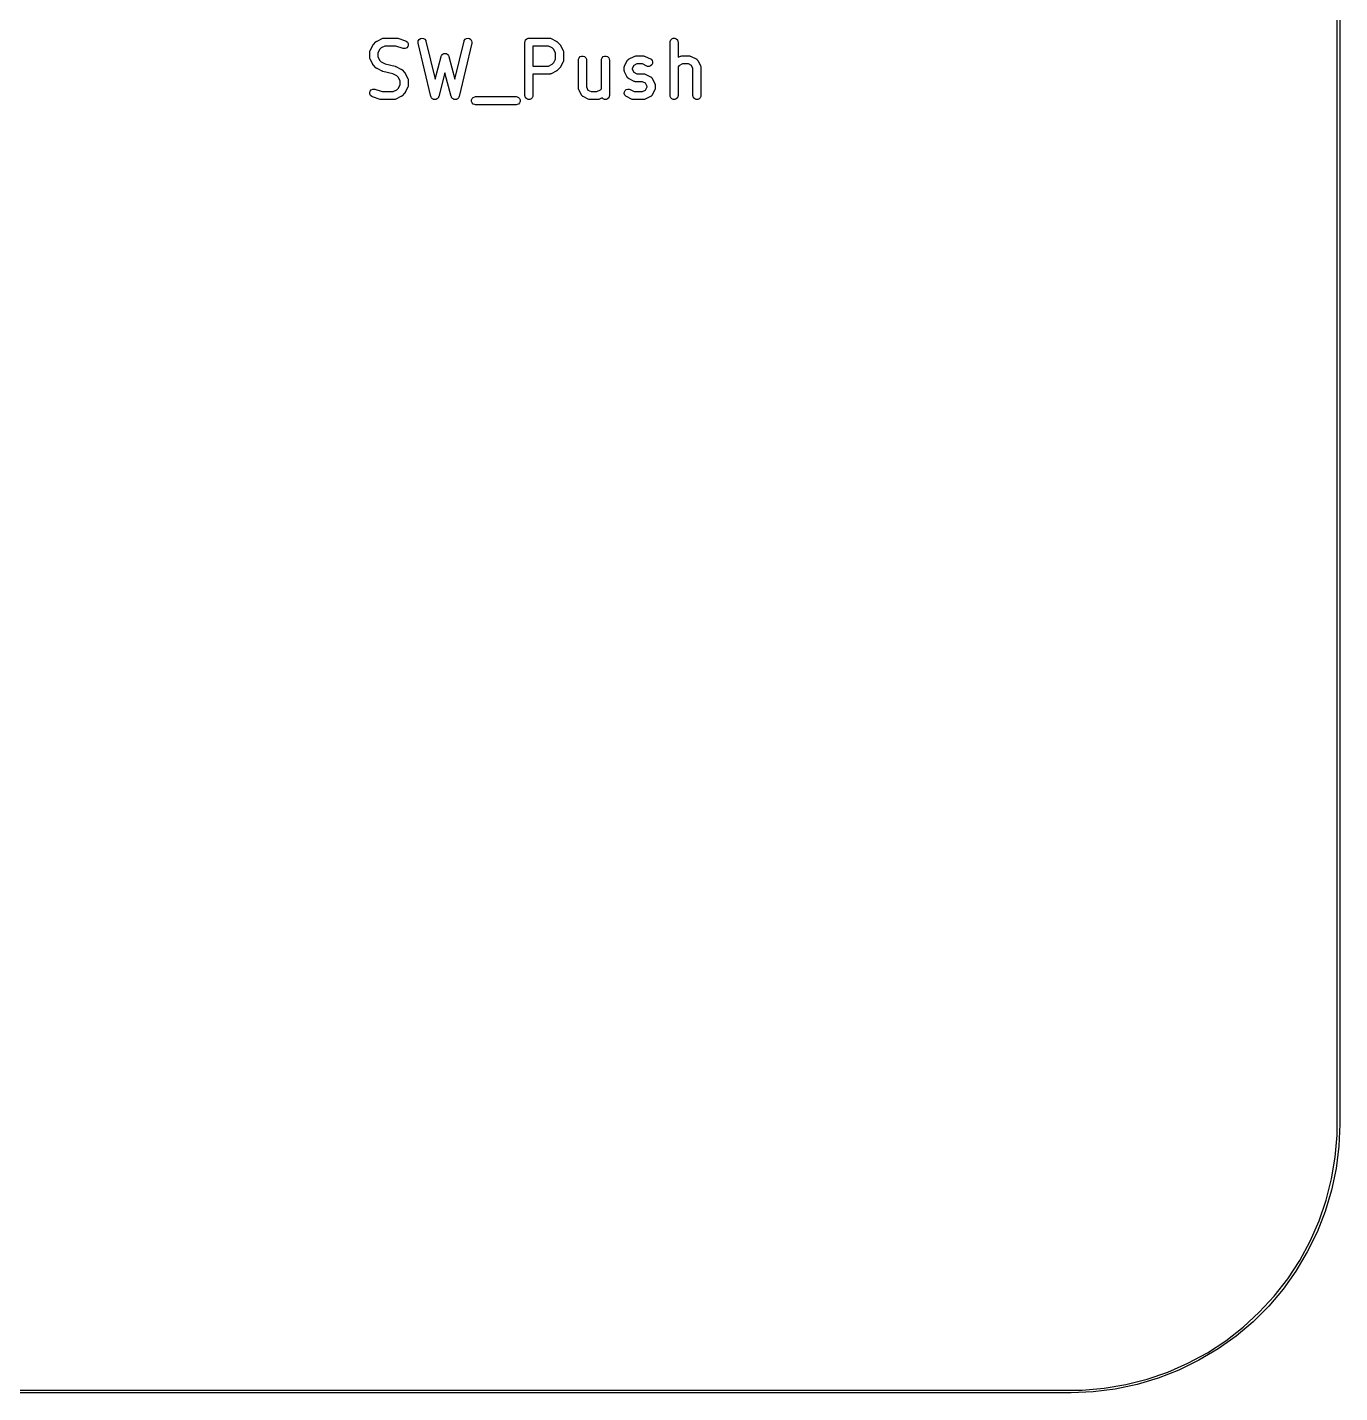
# Model space of a CAD drawing. Header units: millimetres. Extents: x 67 to 156, y -133 to -24.
# Drawn here: x 110.47 to 135.03, y -133.03 to -107.48 of the extents above; entities that cross this region are included whole.
import ezdxf

# ---------------------------------------------------------------- set-up
doc = ezdxf.new("R2010")
doc.units = ezdxf.units.MM
doc.layers.add('Edge.Cuts', color=254, linetype='CONTINUOUS', true_color=0xd0d2cd)
doc.layers.add('F.Fab', color=9, linetype='CONTINUOUS', true_color=0xafafaf)

msp = doc.modelspace()

# ---------------------------------------------------------------- linework, layer by layer
at = {"layer": 'Edge.Cuts', "linetype": 'CONTINUOUS'}
for p, q in [((134.975, -128), (134.975, -82.573089)), ((135.025, -82.573089), (135.025, -128)), ((134.941015, -128.615897), (134.975, -128.205768)), ((134.975, -128.205768), (134.975, -128)), ((135.025, -128), (135.007837, -128.414961)), ((135.007837, -128.414961), (134.956466, -128.827088)), ((134.873279, -129.021819), (134.941015, -128.615897)), ((134.956466, -128.827088), (134.871236, -129.233565)), ((134.871236, -129.233565), (134.752732, -129.631615)), ((134.772253, -129.420761), (134.873279, -129.021819)), ((134.638628, -129.809998), (134.772253, -129.420761)), ((134.752732, -129.631615), (134.601761, -130.01852)), ((134.601761, -130.01852), (134.419356, -130.391636)), ((134.473316, -130.186871), (134.638628, -129.809998)), ((134.277447, -130.548805), (134.473316, -130.186871)), ((134.419356, -130.391636), (134.206762, -130.748415)), ((134.206762, -130.748415), (133.965431, -131.086419)), ((134.052359, -130.893329), (134.277447, -130.548805)), ((133.799589, -131.218088), (134.052359, -130.893329)), ((133.520864, -131.520864), (133.799589, -131.218088)), ((133.965431, -131.086419), (133.697013, -131.40334)), ((133.218088, -131.799589), (133.520864, -131.520864)), ((133.697013, -131.40334), (133.40334, -131.697013)), ((132.893329, -132.052359), (133.218088, -131.799589)), ((133.40334, -131.697013), (133.086419, -131.965431)), ((132.548805, -132.277447), (132.893329, -132.052359)), ((133.086419, -131.965431), (132.748415, -132.206762)), ((132.186871, -132.473316), (132.548805, -132.277447)), ((132.748415, -132.206762), (132.391636, -132.419356)), ((131.809998, -132.638628), (132.186871, -132.473316)), ((132.391636, -132.419356), (132.01852, -132.601761)), ((131.021819, -132.873279), (131.420761, -132.772253)), ((131.631615, -132.752732), (131.233565, -132.871236)), ((131.420761, -132.772253), (131.809998, -132.638628)), ((132.01852, -132.601761), (131.631615, -132.752732)), ((72.046082, -132.975), (130, -132.975)), ((130, -133.025), (72.046082, -133.025)), ((130, -132.975), (130.205768, -132.975)), ((130.414961, -133.007837), (130, -133.025)), ((130.205768, -132.975), (130.615897, -132.941015)), ((130.827088, -132.956466), (130.414961, -133.007837)), ((130.615897, -132.941015), (131.021819, -132.873279)), ((131.233565, -132.871236), (130.827088, -132.956466))]:
    msp.add_line(p, q, dxfattribs=at)
at = {"layer": 'F.Fab', "linetype": 'CONTINUOUS'}
for p, q in [((116.932918, -107.816516), (116.936882, -107.810216)), ((116.936882, -107.810216), (116.93764, -107.808389)), ((116.93764, -107.808389), (116.939328, -107.806332)), ((116.939328, -107.806332), (116.94075, -107.804073)), ((116.94075, -107.804073), (116.942248, -107.802773)), ((116.942248, -107.802773), (116.946967, -107.797024)), ((116.946967, -107.797024), (116.994586, -107.749405)), ((116.994586, -107.749405), (117.000335, -107.744686)), ((117.000335, -107.744686), (117.001635, -107.743188)), ((117.001635, -107.743188), (117.003894, -107.741766)), ((117.003894, -107.741766), (117.005951, -107.740078)), ((117.005951, -107.740078), (117.007778, -107.73932)), ((117.007778, -107.73932), (117.014078, -107.735356)), ((117.014078, -107.735356), (117.109316, -107.687737)), ((117.109316, -107.687737), (117.123047, -107.682482)), ((117.123047, -107.682482), (117.125736, -107.68229)), ((117.125736, -107.68229), (117.128225, -107.68126)), ((117.128225, -107.68126), (117.142857, -107.679819)), ((117.142857, -107.679819), (117.380952, -107.679819)), ((117.380952, -107.679819), (117.388357, -107.680548)), ((117.388357, -107.680548), (117.390332, -107.680408)), ((117.390332, -107.680408), (117.392929, -107.680998)), ((117.392929, -107.680998), (117.395584, -107.68126)), ((117.395584, -107.68126), (117.397415, -107.682018)), ((117.397415, -107.682018), (117.404669, -107.683668)), ((117.404669, -107.683668), (117.547526, -107.731287)), ((117.547526, -107.731287), (117.560951, -107.737281)), ((117.560951, -107.737281), (117.583058, -107.756455)), ((117.583058, -107.756455), (117.596145, -107.782628)), ((117.596145, -107.782628), (117.59822, -107.811818)), ((117.782195, -107.757623), (117.786828, -107.728728)), ((117.784183, -107.772191), (117.782195, -107.757623)), ((118.022278, -108.772191), (117.784183, -107.772191)), ((117.786828, -107.728728), (117.802164, -107.703806)), ((117.802164, -107.703806), (117.825871, -107.686649)), ((117.825871, -107.686649), (117.854339, -107.679871)), ((117.854339, -107.679871), (117.883234, -107.684504)), ((117.883234, -107.684504), (117.908156, -107.69984)), ((117.908156, -107.69984), (117.925313, -107.723547)), ((117.925313, -107.723547), (117.930103, -107.737447)), ((117.930103, -107.737447), (118.099354, -108.448303)), ((118.472073, -108.448303), (118.641326, -107.737448)), ((118.787246, -107.772191), (118.54915, -108.772191)), ((118.641326, -107.737448), (118.646116, -107.723547)), ((118.646116, -107.723547), (118.663273, -107.69984)), ((118.663273, -107.69984), (118.688195, -107.684504)), ((118.688195, -107.684504), (118.71709, -107.679871)), ((118.71709, -107.679871), (118.745558, -107.68665)), ((118.745558, -107.68665), (118.769265, -107.703806)), ((118.769265, -107.703806), (118.784601, -107.728728)), ((118.784601, -107.728728), (118.789234, -107.757623)), ((118.789234, -107.757623), (118.787246, -107.772191)), ((119.782143, -107.754819), (119.783584, -107.740187)), ((119.782143, -108.754819), (119.782143, -107.754819)), ((119.783584, -107.740187), (119.794783, -107.713151)), ((119.794783, -107.713151), (119.815475, -107.692459)), ((119.815475, -107.692459), (119.842511, -107.68126)), ((119.842511, -107.68126), (119.857143, -107.679819)), ((119.857143, -107.679819), (120.238095, -107.679819)), ((120.238095, -107.679819), (120.252727, -107.68126)), ((120.252727, -107.68126), (120.255216, -107.682291)), ((120.255216, -107.682291), (120.257904, -107.682482)), ((120.257904, -107.682482), (120.271636, -107.687737)), ((120.271636, -107.687737), (120.366874, -107.735356)), ((120.366874, -107.735356), (120.373173, -107.73932)), ((120.373173, -107.73932), (120.375001, -107.740078)), ((120.375001, -107.740078), (120.377057, -107.741766)), ((120.377057, -107.741766), (120.379317, -107.743188)), ((120.379317, -107.743188), (120.380616, -107.744686)), ((120.380616, -107.744686), (120.386366, -107.749405)), ((120.386366, -107.749405), (120.433985, -107.797024)), ((120.433985, -107.797024), (120.438703, -107.802773)), ((120.438703, -107.802773), (120.440202, -107.804073)), ((120.440202, -107.804073), (120.441623, -107.806332)), ((120.441623, -107.806332), (120.443312, -107.808389)), ((120.443312, -107.808389), (120.444069, -107.810216)), ((120.444069, -107.810216), (120.448034, -107.816516)), ((122.496429, -107.754819), (122.49787, -107.740187)), ((122.496429, -108.754819), (122.496429, -107.754819)), ((122.49787, -107.740187), (122.509069, -107.713151)), ((122.509069, -107.713151), (122.529761, -107.692459)), ((122.529761, -107.692459), (122.556797, -107.68126)), ((122.556797, -107.68126), (122.586061, -107.68126)), ((122.586061, -107.68126), (122.613097, -107.692459)), ((122.613097, -107.692459), (122.633789, -107.713151)), ((122.633789, -107.713151), (122.644988, -107.740187)), ((122.644988, -107.740187), (122.646429, -107.754819)), ((122.646429, -107.754819), (122.646429, -108.038228)), ((116.877381, -107.945295), (116.878822, -107.930663)), ((116.877381, -108.040533), (116.877381, -107.945295)), ((116.878822, -108.055165), (116.877381, -108.040533)), ((116.878822, -107.930663), (116.879853, -107.928173)), ((116.879853, -108.057654), (116.878822, -108.055165)), ((116.879853, -107.928173), (116.880044, -107.925486)), ((116.880044, -108.060342), (116.879853, -108.057654)), ((116.880044, -107.925486), (116.885299, -107.911754)), ((116.885299, -108.074074), (116.880044, -108.060342)), ((116.885299, -107.911754), (116.932918, -107.816516)), ((117.061639, -107.894484), (117.027381, -107.963)), ((117.027381, -107.963), (117.027381, -108.022828)), ((117.027381, -108.022828), (117.061639, -108.091344)), ((117.092046, -107.864077), (117.061639, -107.894484)), ((117.160562, -107.829819), (117.092046, -107.864077)), ((117.368782, -107.829819), (117.160562, -107.829819)), ((117.500091, -107.873589), (117.368782, -107.829819)), ((117.514428, -107.876849), (117.500091, -107.873589)), ((117.543618, -107.874774), (117.514428, -107.876849)), ((117.569792, -107.861688), (117.543618, -107.874774)), ((117.588966, -107.83958), (117.569792, -107.861688)), ((117.59822, -107.811818), (117.588966, -107.83958)), ((118.099354, -108.448303), (118.213246, -108.021208)), ((118.213246, -108.021208), (118.214531, -108.017779)), ((118.214531, -108.017779), (118.214723, -108.01634)), ((118.214723, -108.01634), (118.215712, -108.01463)), ((118.215712, -108.01463), (118.218409, -108.007441)), ((118.218409, -108.007441), (118.224426, -107.99958)), ((118.224426, -107.99958), (118.229385, -107.991015)), ((118.229385, -107.991015), (118.233242, -107.988062)), ((118.233242, -107.988062), (118.236196, -107.984204)), ((118.236196, -107.984204), (118.244763, -107.979243)), ((118.244763, -107.979243), (118.252623, -107.973228)), ((118.252623, -107.973228), (118.257315, -107.971976)), ((118.257315, -107.971976), (118.261521, -107.969542)), ((118.261521, -107.969542), (118.271338, -107.968237)), ((118.271338, -107.968237), (118.280899, -107.965688)), ((118.280899, -107.965688), (118.285711, -107.966327)), ((118.285711, -107.966327), (118.29053, -107.965687)), ((118.29053, -107.965687), (118.3001, -107.968239)), ((118.3001, -107.968239), (118.309907, -107.969542)), ((118.309907, -107.969542), (118.314108, -107.971974)), ((118.314108, -107.971974), (118.318805, -107.973227)), ((118.318805, -107.973227), (118.326667, -107.979245)), ((118.326667, -107.979245), (118.335232, -107.984204)), ((118.335232, -107.984204), (118.338184, -107.988061)), ((118.338184, -107.988061), (118.342043, -107.991015)), ((118.342043, -107.991015), (118.347004, -107.999583)), ((118.347004, -107.999583), (118.353019, -108.007442)), ((118.353019, -108.007442), (118.355713, -108.014626)), ((118.355713, -108.014626), (118.356705, -108.016339)), ((118.356705, -108.016339), (118.356896, -108.01778)), ((118.356896, -108.01778), (118.358182, -108.021208)), ((118.358182, -108.021208), (118.472073, -108.448303)), ((120.22039, -107.829819), (119.932143, -107.829819)), ((119.932143, -107.829819), (119.932143, -108.203628)), ((120.288906, -107.864077), (120.22039, -107.829819)), ((120.319313, -107.894484), (120.288906, -107.864077)), ((120.353571, -107.963), (120.319313, -107.894484)), ((120.353571, -108.070447), (120.353571, -107.963)), ((120.448034, -107.816516), (120.495653, -107.911754)), ((120.495653, -107.911754), (120.500908, -107.925485)), ((120.500908, -107.925485), (120.501099, -107.928174)), ((120.501099, -107.928174), (120.50213, -107.930663)), ((120.50213, -107.930663), (120.503571, -107.945295)), ((120.503571, -107.945295), (120.503571, -108.088152)), ((120.783584, -108.07352), (120.794783, -108.046484)), ((120.794783, -108.046484), (120.815475, -108.025792)), ((120.815475, -108.025792), (120.842511, -108.014593)), ((120.842511, -108.014593), (120.871775, -108.014593)), ((120.871775, -108.014593), (120.898811, -108.025792)), ((120.898811, -108.025792), (120.919503, -108.046484)), ((120.919503, -108.046484), (120.930702, -108.07352)), ((121.212155, -108.07352), (121.223354, -108.046484)), ((121.223354, -108.046484), (121.244046, -108.025792)), ((121.244046, -108.025792), (121.271082, -108.014593)), ((121.271082, -108.014593), (121.300346, -108.014593)), ((121.300346, -108.014593), (121.327382, -108.025792)), ((121.327382, -108.025792), (121.348074, -108.046484)), ((121.348074, -108.046484), (121.359273, -108.07352)), ((121.728364, -108.068689), (121.823602, -108.02107)), ((121.823602, -108.02107), (121.837333, -108.015815)), ((121.837333, -108.015815), (121.840022, -108.015623)), ((121.840022, -108.015623), (121.842511, -108.014593)), ((121.842511, -108.014593), (121.857143, -108.013152)), ((121.857143, -108.013152), (122, -108.013152)), ((122, -108.013152), (122.014632, -108.014593)), ((122.014632, -108.014593), (122.017121, -108.015624)), ((122.017121, -108.015624), (122.019809, -108.015815)), ((122.019809, -108.015815), (122.033541, -108.02107)), ((122.033541, -108.02107), (122.128779, -108.068689)), ((122.646429, -108.038228), (122.680745, -108.02107)), ((122.680745, -108.02107), (122.694476, -108.015815)), ((122.694476, -108.015815), (122.697165, -108.015623)), ((122.697165, -108.015623), (122.699654, -108.014593)), ((122.699654, -108.014593), (122.714286, -108.013152)), ((122.714286, -108.013152), (122.857143, -108.013152)), ((122.857143, -108.013152), (122.871775, -108.014593)), ((122.871775, -108.014593), (122.874264, -108.015624)), ((122.874264, -108.015624), (122.876952, -108.015815)), ((122.876952, -108.015815), (122.890684, -108.02107)), ((122.890684, -108.02107), (122.985922, -108.068689)), ((116.932918, -108.169312), (116.885299, -108.074074)), ((116.936882, -108.175611), (116.932918, -108.169312)), ((116.93764, -108.177439), (116.936882, -108.175611)), ((116.939328, -108.179495), (116.93764, -108.177439)), ((116.94075, -108.181755), (116.939328, -108.179495)), ((116.942248, -108.183054), (116.94075, -108.181755)), ((116.946967, -108.188804), (116.942248, -108.183054)), ((116.994586, -108.236423), (116.946967, -108.188804)), ((117.000335, -108.241141), (116.994586, -108.236423)), ((117.001635, -108.24264), (117.000335, -108.241141)), ((117.003894, -108.244061), (117.001635, -108.24264)), ((117.005951, -108.24575), (117.003894, -108.244061)), ((117.007778, -108.246507), (117.005951, -108.24575)), ((117.014078, -108.250472), (117.007778, -108.246507)), ((117.109316, -108.298091), (117.014078, -108.250472)), ((117.061639, -108.091344), (117.092046, -108.121751)), ((117.092046, -108.121751), (117.169033, -108.160244)), ((117.110385, -108.2985), (117.109316, -108.298091)), ((117.110821, -108.298823), (117.110385, -108.2985)), ((117.116957, -108.301015), (117.110821, -108.298823)), ((117.123047, -108.303346), (117.116957, -108.301015)), ((117.123587, -108.303384), (117.123047, -108.303346)), ((117.124667, -108.30377), (117.123587, -108.303384)), ((117.307157, -108.349392), (117.124667, -108.30377)), ((117.169033, -108.160244), (117.351523, -108.205867)), ((117.351523, -108.205867), (117.352602, -108.206252)), ((117.352602, -108.206252), (117.353142, -108.206291)), ((117.353142, -108.206291), (117.359223, -108.208618)), ((117.359223, -108.208618), (117.365369, -108.210814)), ((117.365369, -108.210814), (117.365804, -108.211136)), ((117.365804, -108.211136), (117.366874, -108.211546)), ((117.366874, -108.211546), (117.462112, -108.259165)), ((117.462112, -108.259165), (117.468411, -108.263129)), ((117.468411, -108.263129), (117.470239, -108.263887)), ((117.470239, -108.263887), (117.472295, -108.265575)), ((117.472295, -108.265575), (117.474555, -108.266997)), ((117.474555, -108.266997), (117.475854, -108.268495)), ((117.475854, -108.268495), (117.481604, -108.273214)), ((117.481604, -108.273214), (117.529223, -108.320833)), ((117.529223, -108.320833), (117.533941, -108.326582)), ((119.932143, -108.203628), (120.22039, -108.203628)), ((120.22039, -108.203628), (120.288906, -108.16937)), ((120.366874, -108.298091), (120.271636, -108.34571)), ((120.288906, -108.16937), (120.319313, -108.138963)), ((120.319313, -108.138963), (120.353571, -108.070447)), ((120.373173, -108.294126), (120.366874, -108.298091)), ((120.375001, -108.293369), (120.373173, -108.294126)), ((120.377057, -108.29168), (120.375001, -108.293369)), ((120.379317, -108.290259), (120.377057, -108.29168)), ((120.380616, -108.28876), (120.379317, -108.290259)), ((120.386366, -108.284042), (120.380616, -108.28876)), ((120.433985, -108.236423), (120.386366, -108.284042)), ((120.438703, -108.230673), (120.433985, -108.236423)), ((120.440202, -108.229374), (120.438703, -108.230673)), ((120.441623, -108.227114), (120.440202, -108.229374)), ((120.443312, -108.225058), (120.441623, -108.227114)), ((120.444069, -108.22323), (120.443312, -108.225058)), ((120.448034, -108.216931), (120.444069, -108.22323)), ((120.495653, -108.121693), (120.448034, -108.216931)), ((120.500908, -108.107962), (120.495653, -108.121693)), ((120.501099, -108.105272), (120.500908, -108.107962)), ((120.50213, -108.102784), (120.501099, -108.105272)), ((120.503571, -108.088152), (120.50213, -108.102784)), ((120.782143, -108.088152), (120.783584, -108.07352)), ((120.782143, -108.611961), (120.782143, -108.088152)), ((120.930702, -108.07352), (120.932143, -108.088152)), ((120.932143, -108.088152), (120.932143, -108.594256)), ((121.210714, -108.088152), (121.212155, -108.07352)), ((121.210714, -108.628514), (121.210714, -108.088152)), ((121.359273, -108.07352), (121.360714, -108.088152)), ((121.360714, -108.088152), (121.360714, -108.754819)), ((121.639286, -108.231009), (121.640727, -108.216377)), ((121.639286, -108.278628), (121.639286, -108.231009)), ((121.640727, -108.29326), (121.639286, -108.278628)), ((121.640727, -108.216377), (121.641758, -108.213887)), ((121.641758, -108.295749), (121.640727, -108.29326)), ((121.641758, -108.213887), (121.641949, -108.2112)), ((121.641949, -108.298437), (121.641758, -108.295749)), ((121.641949, -108.2112), (121.647204, -108.197468)), ((121.647204, -108.312169), (121.641949, -108.298437)), ((121.647204, -108.197468), (121.694823, -108.10223)), ((121.694823, -108.407407), (121.647204, -108.312169)), ((121.694823, -108.10223), (121.696363, -108.099782)), ((121.696363, -108.099782), (121.696748, -108.098629)), ((121.696748, -108.098629), (121.697993, -108.097192)), ((121.697993, -108.097192), (121.702655, -108.089787)), ((121.702655, -108.089787), (121.709759, -108.083625)), ((121.709759, -108.083625), (121.715921, -108.076521)), ((121.715921, -108.076521), (121.723326, -108.071859)), ((121.723326, -108.071859), (121.724763, -108.070614)), ((121.724763, -108.070614), (121.725916, -108.070229)), ((121.725916, -108.070229), (121.728364, -108.068689)), ((121.817806, -108.191672), (121.789286, -108.248714)), ((121.789286, -108.248714), (121.789286, -108.260923)), ((121.789286, -108.260923), (121.817806, -108.317964)), ((121.874848, -108.163152), (121.817806, -108.191672)), ((121.817806, -108.317964), (121.874848, -108.346485)), ((121.982295, -108.163152), (121.874848, -108.163152)), ((122.061697, -108.202853), (121.982295, -108.163152)), ((122.075428, -108.208108), (122.061697, -108.202853)), ((122.104618, -108.210182), (122.075428, -108.208108)), ((122.13238, -108.200928), (122.104618, -108.210182)), ((122.128779, -108.068689), (122.141222, -108.076521)), ((122.154487, -108.181755), (122.13238, -108.200928)), ((122.141222, -108.076521), (122.160395, -108.098629)), ((122.167575, -108.15558), (122.154487, -108.181755)), ((122.160395, -108.098629), (122.169649, -108.12639)), ((122.169649, -108.12639), (122.167575, -108.15558)), ((122.663475, -108.19741), (122.646429, -108.214456)), ((122.646429, -108.214456), (122.646429, -108.754819)), ((122.731991, -108.163152), (122.663475, -108.19741)), ((122.839438, -108.163152), (122.731991, -108.163152)), ((122.896479, -108.191672), (122.839438, -108.163152)), ((122.925, -108.248714), (122.896479, -108.191672)), ((122.925, -108.754819), (122.925, -108.248714)), ((122.985922, -108.068689), (122.988369, -108.070229)), ((122.988369, -108.070229), (122.989523, -108.070614)), ((122.989523, -108.070614), (122.990959, -108.071859)), ((122.990959, -108.071859), (122.998365, -108.076521)), ((122.998365, -108.076521), (123.004526, -108.083625)), ((123.004526, -108.083625), (123.011631, -108.089787)), ((123.011631, -108.089787), (123.016292, -108.097192)), ((123.016292, -108.097192), (123.017538, -108.098629)), ((123.017538, -108.098629), (123.017922, -108.099782)), ((123.017922, -108.099782), (123.019463, -108.10223)), ((123.019463, -108.10223), (123.067082, -108.197468)), ((123.067082, -108.197468), (123.072337, -108.211199)), ((123.072337, -108.211199), (123.072528, -108.213888)), ((123.072528, -108.213888), (123.073559, -108.216377)), ((123.073559, -108.216377), (123.075, -108.231009)), ((123.075, -108.231009), (123.075, -108.754819)), ((117.384144, -108.387886), (117.307157, -108.349392)), ((117.414551, -108.418293), (117.384144, -108.387886)), ((117.41455, -108.615153), (117.448809, -108.546637)), ((117.448809, -108.486809), (117.414551, -108.418293)), ((117.448809, -108.546637), (117.448809, -108.486809)), ((117.533941, -108.326582), (117.53544, -108.327882)), ((117.53544, -108.327882), (117.536861, -108.330141)), ((117.536861, -108.330141), (117.53855, -108.332198)), ((117.53855, -108.332198), (117.539307, -108.334025)), ((117.539307, -108.334025), (117.543272, -108.340325)), ((117.543272, -108.340325), (117.590891, -108.435563)), ((117.590891, -108.435563), (117.596146, -108.449294)), ((117.596146, -108.449294), (117.596337, -108.451983)), ((117.596337, -108.451983), (117.597368, -108.454472)), ((117.597368, -108.454472), (117.598809, -108.469104)), ((117.598809, -108.564342), (117.597368, -108.578974)), ((117.598809, -108.469104), (117.598809, -108.564342)), ((118.285713, -108.331613), (118.167706, -108.774144)), ((118.403722, -108.774144), (118.285713, -108.331613)), ((120.238095, -108.353628), (119.932143, -108.353628)), ((119.932143, -108.353628), (119.932143, -108.754819)), ((120.252727, -108.352187), (120.238095, -108.353628)), ((120.255216, -108.351155), (120.252727, -108.352187)), ((120.257904, -108.350965), (120.255216, -108.351155)), ((120.271636, -108.34571), (120.257904, -108.350965)), ((121.696363, -108.409854), (121.694823, -108.407407)), ((121.696748, -108.411008), (121.696363, -108.409854)), ((121.697993, -108.412444), (121.696748, -108.411008)), ((121.702655, -108.41985), (121.697993, -108.412444)), ((121.709759, -108.426011), (121.702655, -108.41985)), ((121.715921, -108.433116), (121.709759, -108.426011)), ((121.723326, -108.437777), (121.715921, -108.433116)), ((121.724763, -108.439023), (121.723326, -108.437777)), ((121.725916, -108.439407), (121.724763, -108.439023)), ((121.728364, -108.440948), (121.725916, -108.439407)), ((121.823602, -108.488567), (121.728364, -108.440948)), ((121.837333, -108.493822), (121.823602, -108.488567)), ((121.840022, -108.494013), (121.837333, -108.493822)), ((121.842511, -108.495044), (121.840022, -108.494013)), ((121.857143, -108.496485), (121.842511, -108.495044)), ((121.982295, -108.496485), (121.857143, -108.496485)), ((121.874848, -108.346485), (122, -108.346485)), ((122.039336, -108.525005), (121.982295, -108.496485)), ((122, -108.346485), (122.014632, -108.347926)), ((122.014632, -108.347926), (122.017121, -108.348957)), ((122.017121, -108.348957), (122.019809, -108.349148)), ((122.019809, -108.349148), (122.033541, -108.354403)), ((122.033541, -108.354403), (122.128779, -108.402022)), ((122.067857, -108.582047), (122.039336, -108.525005)), ((122.128779, -108.402022), (122.131226, -108.403562)), ((122.131226, -108.403562), (122.13238, -108.403947)), ((122.13238, -108.403947), (122.133816, -108.405192)), ((122.133816, -108.405192), (122.141222, -108.409854)), ((122.141222, -108.409854), (122.147383, -108.416958)), ((122.147383, -108.416958), (122.154488, -108.42312)), ((122.154488, -108.42312), (122.159149, -108.430525)), ((122.159149, -108.430525), (122.160395, -108.431962)), ((122.160395, -108.431962), (122.160779, -108.433115)), ((122.160779, -108.433115), (122.16232, -108.435563)), ((122.16232, -108.435563), (122.209939, -108.530801)), ((122.209939, -108.530801), (122.215194, -108.544532)), ((122.215194, -108.544532), (122.215385, -108.547221)), ((122.215385, -108.547221), (122.216416, -108.54971)), ((122.216416, -108.54971), (122.217857, -108.564342)), ((122.217857, -108.564342), (122.217857, -108.611961)), ((116.87797, -108.69782), (116.887224, -108.670057)), ((116.880045, -108.72701), (116.87797, -108.69782)), ((116.893131, -108.753183), (116.880045, -108.72701)), ((116.887224, -108.670057), (116.906398, -108.64795)), ((116.915238, -108.772357), (116.893131, -108.753183)), ((116.906398, -108.64795), (116.932571, -108.634864)), ((116.928664, -108.778351), (116.915238, -108.772357)), ((117.07152, -108.82597), (116.928664, -108.778351)), ((116.932571, -108.634864), (116.961761, -108.632789)), ((116.961761, -108.632789), (116.976098, -108.636049)), ((116.976098, -108.636049), (117.107408, -108.679819)), ((117.078775, -108.827619), (117.07152, -108.82597)), ((117.080606, -108.828378), (117.078775, -108.827619)), ((117.083259, -108.828639), (117.080606, -108.828378)), ((117.085857, -108.82923), (117.083259, -108.828639)), ((117.087831, -108.829089), (117.085857, -108.82923)), ((117.095238, -108.829819), (117.087831, -108.829089)), ((117.333333, -108.829819), (117.095238, -108.829819)), ((117.107408, -108.679819), (117.315628, -108.679819)), ((117.315628, -108.679819), (117.384143, -108.645561)), ((117.347965, -108.828378), (117.333333, -108.829819)), ((117.350454, -108.827346), (117.347965, -108.828378)), ((117.353142, -108.827156), (117.350454, -108.827346)), ((117.366874, -108.821901), (117.353142, -108.827156)), ((117.462112, -108.774282), (117.366874, -108.821901)), ((117.384143, -108.645561), (117.41455, -108.615153)), ((117.468411, -108.770317), (117.462112, -108.774282)), ((117.470239, -108.76956), (117.468411, -108.770317)), ((117.472295, -108.767872), (117.470239, -108.76956)), ((117.474555, -108.76645), (117.472295, -108.767872)), ((117.475855, -108.76495), (117.474555, -108.76645)), ((117.481605, -108.760232), (117.475855, -108.76495)), ((117.529223, -108.712613), (117.481605, -108.760232)), ((117.533941, -108.706863), (117.529223, -108.712613)), ((117.53544, -108.705564), (117.533941, -108.706863)), ((117.536861, -108.703305), (117.53544, -108.705564)), ((117.538551, -108.701247), (117.536861, -108.703305)), ((117.539308, -108.699417), (117.538551, -108.701247)), ((117.543272, -108.693121), (117.539308, -108.699417)), ((117.590891, -108.597883), (117.543272, -108.693121)), ((117.596146, -108.584152), (117.590891, -108.597883)), ((117.596337, -108.581462), (117.596146, -108.584152)), ((117.597368, -108.578974), (117.596337, -108.581462)), ((118.024007, -108.77721), (118.022278, -108.772191)), ((118.024247, -108.779012), (118.024007, -108.77721)), ((118.025189, -108.78064), (118.024247, -108.779012)), ((118.027068, -108.786091), (118.025189, -108.78064)), ((118.033454, -108.794915), (118.027068, -108.786091)), ((118.038909, -108.804337), (118.033454, -108.794915)), ((118.041966, -108.806677), (118.038909, -108.804337)), ((118.044225, -108.809798), (118.041966, -108.806677)), ((118.0535, -108.815505), (118.044225, -108.809798)), ((118.062147, -108.822124), (118.0535, -108.815505)), ((118.065867, -108.823116), (118.062147, -108.822124)), ((118.069147, -108.825134), (118.065867, -108.823116)), ((118.079901, -108.826858), (118.069147, -108.825134)), ((118.090423, -108.829664), (118.079901, -108.826858)), ((118.094238, -108.829157), (118.090423, -108.829664)), ((118.098042, -108.829767), (118.094238, -108.829157)), ((118.10864, -108.827243), (118.098042, -108.829767)), ((118.119431, -108.82581), (118.10864, -108.827243)), ((118.122762, -108.823881), (118.119431, -108.82581)), ((118.12651, -108.822989), (118.122762, -108.823881)), ((118.135334, -108.816602), (118.12651, -108.822989)), ((118.144756, -108.811148), (118.135334, -108.816602)), ((118.147096, -108.80809), (118.144756, -108.811148)), ((118.150217, -108.805832), (118.147096, -108.80809)), ((118.155924, -108.796556), (118.150217, -108.805832)), ((118.162543, -108.78791), (118.155924, -108.796556)), ((118.164568, -108.78251), (118.162543, -108.78791)), ((118.165553, -108.78091), (118.164568, -108.78251)), ((118.16584, -108.779118), (118.165553, -108.78091)), ((118.167706, -108.774144), (118.16584, -108.779118)), ((118.405587, -108.779119), (118.403722, -108.774144)), ((118.405875, -108.78091), (118.405587, -108.779119)), ((118.406859, -108.782509), (118.405875, -108.78091)), ((118.408885, -108.787911), (118.406859, -108.782509)), ((118.415505, -108.796559), (118.408885, -108.787911)), ((118.421211, -108.805832), (118.415505, -108.796559)), ((118.424331, -108.80809), (118.421211, -108.805832)), ((118.426672, -108.811148), (118.424331, -108.80809)), ((118.436093, -108.816602), (118.426672, -108.811148)), ((118.444918, -108.822989), (118.436093, -108.816602)), ((118.448665, -108.823881), (118.444918, -108.822989)), ((118.451997, -108.82581), (118.448665, -108.823881)), ((118.46279, -108.827244), (118.451997, -108.82581)), ((118.473386, -108.829767), (118.46279, -108.827244)), ((118.477187, -108.829157), (118.473386, -108.829767)), ((118.481006, -108.829665), (118.477187, -108.829157)), ((118.491537, -108.826856), (118.481006, -108.829665)), ((118.502281, -108.825134), (118.491537, -108.826856)), ((118.505557, -108.823118), (118.502281, -108.825134)), ((118.509281, -108.822125), (118.505557, -108.823118)), ((118.517931, -108.815503), (118.509281, -108.822125)), ((118.527203, -108.809798), (118.517931, -108.815503)), ((118.529461, -108.806677), (118.527203, -108.809798)), ((118.532519, -108.804337), (118.529461, -108.806677)), ((118.537974, -108.794914), (118.532519, -108.804337)), ((118.54436, -108.786091), (118.537974, -108.794914)), ((118.546237, -108.780642), (118.54436, -108.786091)), ((118.547181, -108.779013), (118.546237, -108.780642)), ((118.54742, -108.777209), (118.547181, -108.779013)), ((118.54915, -108.772191), (118.54742, -108.777209)), ((118.783584, -108.835425), (118.794783, -108.808389)), ((118.794783, -108.808389), (118.815475, -108.787697)), ((118.815475, -108.787697), (118.842511, -108.776498)), ((118.842511, -108.776498), (118.857143, -108.775057)), ((118.857143, -108.775057), (119.619047, -108.775057)), ((119.619047, -108.775057), (119.633679, -108.776498)), ((119.633679, -108.776498), (119.660715, -108.787697)), ((119.660715, -108.787697), (119.681407, -108.808389)), ((119.681407, -108.808389), (119.692606, -108.835425)), ((119.783584, -108.769451), (119.782143, -108.754819)), ((119.794783, -108.796487), (119.783584, -108.769451)), ((119.815475, -108.817179), (119.794783, -108.796487)), ((119.842511, -108.828378), (119.815475, -108.817179)), ((119.871775, -108.828378), (119.842511, -108.828378)), ((119.898811, -108.817179), (119.871775, -108.828378)), ((119.919503, -108.796487), (119.898811, -108.817179)), ((119.930702, -108.769451), (119.919503, -108.796487)), ((119.932143, -108.754819), (119.930702, -108.769451)), ((120.783584, -108.626593), (120.782143, -108.611961)), ((120.784615, -108.629082), (120.783584, -108.626593)), ((120.784806, -108.63177), (120.784615, -108.629082)), ((120.790061, -108.645502), (120.784806, -108.63177)), ((120.83768, -108.740741), (120.790061, -108.645502)), ((120.83922, -108.743187), (120.83768, -108.740741)), ((120.839605, -108.744342), (120.83922, -108.743187)), ((120.840851, -108.745779), (120.839605, -108.744342)), ((120.845512, -108.753183), (120.840851, -108.745779)), ((120.852614, -108.759342), (120.845512, -108.753183)), ((120.858778, -108.76645), (120.852614, -108.759342)), ((120.866183, -108.771111), (120.858778, -108.76645)), ((120.86762, -108.772357), (120.866183, -108.771111)), ((120.868773, -108.772741), (120.86762, -108.772357)), ((120.871221, -108.774282), (120.868773, -108.772741)), ((120.966459, -108.821901), (120.871221, -108.774282)), ((120.932143, -108.594256), (120.960663, -108.651298)), ((120.960663, -108.651298), (121.017705, -108.679819)), ((120.98019, -108.827156), (120.966459, -108.821901)), ((120.982879, -108.827347), (120.98019, -108.827156)), ((120.985368, -108.828378), (120.982879, -108.827347)), ((121, -108.829819), (120.985368, -108.828378)), ((121.142857, -108.829819), (121, -108.829819)), ((121.017705, -108.679819), (121.125152, -108.679819)), ((121.125152, -108.679819), (121.193667, -108.645561)), ((121.157489, -108.828378), (121.142857, -108.829819)), ((121.159978, -108.827346), (121.157489, -108.828378)), ((121.162666, -108.827156), (121.159978, -108.827346)), ((121.176398, -108.821901), (121.162666, -108.827156)), ((121.224644, -108.797777), (121.176398, -108.821901)), ((121.193667, -108.645561), (121.210714, -108.628514)), ((121.244046, -108.817179), (121.224644, -108.797777)), ((121.271082, -108.828378), (121.244046, -108.817179)), ((121.300346, -108.828378), (121.271082, -108.828378)), ((121.327382, -108.817179), (121.300346, -108.828378)), ((121.348074, -108.796487), (121.327382, -108.817179)), ((121.359273, -108.769451), (121.348074, -108.796487)), ((121.360714, -108.754819), (121.359273, -108.769451)), ((121.639875, -108.716581), (121.641949, -108.687391)), ((121.649129, -108.744342), (121.639875, -108.716581)), ((121.641949, -108.687391), (121.655036, -108.661216)), ((121.668302, -108.76645), (121.649129, -108.744342)), ((121.655036, -108.661216), (121.677144, -108.642043)), ((121.680745, -108.774282), (121.668302, -108.76645)), ((121.677144, -108.642043), (121.704905, -108.632789)), ((121.775983, -108.821901), (121.680745, -108.774282)), ((121.704905, -108.632789), (121.734095, -108.634863)), ((121.734095, -108.634863), (121.747827, -108.640118)), ((121.747827, -108.640118), (121.827229, -108.679819)), ((121.789714, -108.827156), (121.775983, -108.821901)), ((121.792403, -108.827347), (121.789714, -108.827156)), ((121.794892, -108.828378), (121.792403, -108.827347)), ((121.809524, -108.829819), (121.794892, -108.828378)), ((122, -108.829819), (121.809524, -108.829819)), ((121.827229, -108.679819), (121.982295, -108.679819)), ((121.982295, -108.679819), (122.039336, -108.651298)), ((122.014632, -108.828378), (122, -108.829819)), ((122.017121, -108.827346), (122.014632, -108.828378)), ((122.019809, -108.827156), (122.017121, -108.827346)), ((122.033541, -108.821901), (122.019809, -108.827156)), ((122.128779, -108.774282), (122.033541, -108.821901)), ((122.039336, -108.651298), (122.067857, -108.594256)), ((122.067857, -108.594256), (122.067857, -108.582047)), ((122.131226, -108.772741), (122.128779, -108.774282)), ((122.13238, -108.772357), (122.131226, -108.772741)), ((122.133816, -108.771111), (122.13238, -108.772357)), ((122.141222, -108.76645), (122.133816, -108.771111)), ((122.147383, -108.759345), (122.141222, -108.76645)), ((122.154488, -108.753184), (122.147383, -108.759345)), ((122.159149, -108.745778), (122.154488, -108.753184)), ((122.160395, -108.744342), (122.159149, -108.745778)), ((122.160779, -108.743188), (122.160395, -108.744342)), ((122.16232, -108.740741), (122.160779, -108.743188)), ((122.209939, -108.645502), (122.16232, -108.740741)), ((122.215194, -108.63177), (122.209939, -108.645502)), ((122.215384, -108.629082), (122.215194, -108.63177)), ((122.216416, -108.626593), (122.215384, -108.629082)), ((122.217857, -108.611961), (122.216416, -108.626593)), ((122.49787, -108.769451), (122.496429, -108.754819)), ((122.509069, -108.796487), (122.49787, -108.769451)), ((122.529761, -108.817179), (122.509069, -108.796487)), ((122.556797, -108.828378), (122.529761, -108.817179)), ((122.586061, -108.828378), (122.556797, -108.828378)), ((122.613097, -108.817179), (122.586061, -108.828378)), ((122.633789, -108.796487), (122.613097, -108.817179)), ((122.644988, -108.769451), (122.633789, -108.796487)), ((122.646429, -108.754819), (122.644988, -108.769451)), ((122.926441, -108.769451), (122.925, -108.754819)), ((122.93764, -108.796487), (122.926441, -108.769451)), ((122.958332, -108.817179), (122.93764, -108.796487)), ((122.985368, -108.828378), (122.958332, -108.817179)), ((123.014632, -108.828378), (122.985368, -108.828378)), ((123.041668, -108.817179), (123.014632, -108.828378)), ((123.06236, -108.796487), (123.041668, -108.817179)), ((123.073559, -108.769451), (123.06236, -108.796487)), ((123.075, -108.754819), (123.073559, -108.769451)), ((118.783584, -108.864689), (118.783584, -108.835425)), ((118.794783, -108.891725), (118.783584, -108.864689)), ((118.815475, -108.912417), (118.794783, -108.891725)), ((118.842511, -108.923616), (118.815475, -108.912417)), ((118.857143, -108.925057), (118.842511, -108.923616)), ((119.619047, -108.925057), (118.857143, -108.925057)), ((119.633679, -108.923616), (119.619047, -108.925057)), ((119.660715, -108.912417), (119.633679, -108.923616)), ((119.681407, -108.891725), (119.660715, -108.912417)), ((119.692606, -108.864689), (119.681407, -108.891725)), ((119.692606, -108.835425), (119.692606, -108.864689))]:
    msp.add_line(p, q, dxfattribs=at)

doc.saveas('drawing.dxf')
